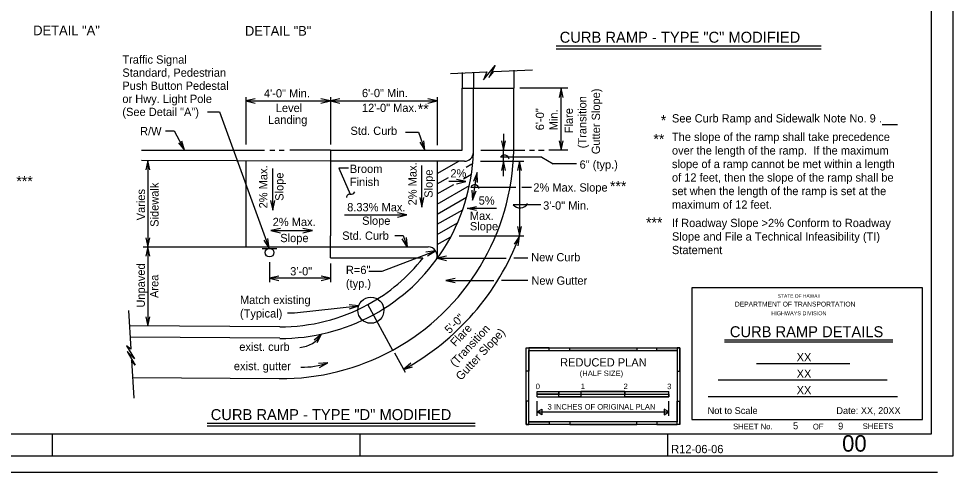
# Model space of a CAD drawing. Extents: x 9.28 to 12.82, y 2.66 to 5.06.
# Drawn here: x 10.698 to 12.471, y 2.909 to 3.77 of the extents above; entities that cross this region are included whole.
import ezdxf

# ---------------------------------------------------------------- set-up
doc = ezdxf.new("R2010")
doc.units = 0
for name, color, linetype in [('3 Text new', 7, 'Continuous'), ('60 Border sht', 7, 'Continuous'), ('62 Half size label', 7, 'Continuous')]:
    doc.layers.add(name, color=color, linetype=linetype)

msp = doc.modelspace()

# ---------------------------------------------------------------- linework, layer by layer
at = {"layer": '3 Text new'}
for p, q in [((11.7172, 3.7188), (12.2201, 3.7188)), ((11.7172, 3.7132), (12.2201, 3.7132)), ((11.5994, 3.6699), (11.6728, 3.6733)), ((11.6372, 3.6724), (11.6372, 3.6381)), ((11.5171, 3.6661), (11.5859, 3.6692)), ((11.5389, 3.6678), (11.5389, 3.6381)), ((11.5604, 3.6688), (11.5604, 3.6381)), ((11.5389, 3.5206), (11.5389, 3.6381)), ((11.5389, 3.6381), (11.6372, 3.6381)), ((11.5604, 3.5182), (11.5604, 3.6381)), ((11.6372, 3.5182), (11.6372, 3.6381)), ((11.7398, 3.6381), (11.6487, 3.6381)), ((11.7272, 3.6381), (11.7233, 3.6204)), ((11.7272, 3.5206), (11.7272, 3.6381)), ((11.731, 3.6204), (11.7272, 3.6381)), ((11.1286, 3.621), (11.1286, 3.5318)), ((11.1469, 3.6182), (11.1286, 3.6142)), ((11.2892, 3.6142), (11.2709, 3.6182)), ((11.2892, 3.621), (11.2892, 3.5318)), ((11.3069, 3.618), (11.2892, 3.6142)), ((11.492, 3.6142), (11.4743, 3.618)), ((11.492, 3.621), (11.492, 3.5302)), ((11.1286, 3.6142), (11.2892, 3.6142)), ((11.1286, 3.6142), (11.1469, 3.6101)), ((11.2709, 3.6101), (11.2892, 3.6142)), ((11.2892, 3.6142), (11.492, 3.6142)), ((11.2892, 3.6142), (11.3069, 3.6102)), ((11.4743, 3.6102), (11.492, 3.6142)), ((11.0565, 3.5936), (11.0792, 3.5936)), ((11.0792, 3.5936), (11.1734, 3.3344)), ((12.336, 3.5695), (12.3647, 3.5695)), ((11.6176, 3.5517), (11.6176, 3.5206)), ((11.001, 3.5344), (11.0127, 3.5206)), ((11.0127, 3.5206), (11.0078, 3.538)), ((11.4591, 3.5361), (11.4685, 3.5206)), ((11.4685, 3.5206), (11.4664, 3.5386)), ((11.6137, 3.5382), (11.6176, 3.5206)), ((11.6176, 3.5206), (11.6214, 3.5382)), ((11.7233, 3.5382), (11.7272, 3.5206)), ((11.7272, 3.5206), (11.731, 3.5382)), ((10.931, 3.5206), (11.1642, 3.5206)), ((11.1745, 3.5206), (11.1838, 3.5206)), ((11.1924, 3.5206), (11.2019, 3.5206)), ((11.2892, 3.5206), (11.2122, 3.5206)), ((11.2892, 3.5206), (11.2892, 3.358)), ((11.2892, 3.5206), (11.5389, 3.5206)), ((11.5749, 3.5206), (11.658, 3.5206)), ((11.6176, 3.4717), (11.6176, 3.5206)), ((11.6668, 3.5206), (11.6762, 3.5206)), ((11.6843, 3.5206), (11.6947, 3.5206)), ((11.7398, 3.5206), (11.7038, 3.5206)), ((11.2892, 3.4997), (10.931, 3.5014)), ((10.9429, 3.5013), (10.9391, 3.4837)), ((10.9429, 3.5013), (10.9429, 3.3371)), ((10.9468, 3.4837), (10.9429, 3.5013)), ((11.1286, 3.5005), (11.1286, 3.3371)), ((11.5435, 3.4997), (11.2892, 3.4997)), ((11.492, 3.4997), (11.492, 3.3155)), ((11.492, 3.4762), (11.5327, 3.4997)), ((11.5467, 3.4886), (11.5573, 3.4947)), ((11.5738, 3.4997), (11.656, 3.4997)), ((11.69, 3.5076), (11.6117, 3.5076)), ((11.6176, 3.4997), (11.6137, 3.4821)), ((11.6214, 3.4821), (11.6176, 3.4997)), ((11.6481, 3.4997), (11.6442, 3.4821)), ((11.6481, 3.4997), (11.6481, 3.358)), ((11.652, 3.4821), (11.6481, 3.4997)), ((11.69, 3.5076), (11.7121, 3.4949)), ((11.7559, 3.4949), (11.7121, 3.4949)), ((11.1798, 3.4069), (11.1798, 3.486)), ((11.4627, 3.4125), (11.4627, 3.4916)), ((11.5418, 3.4664), (11.5567, 3.4751)), ((11.5673, 3.4784), (11.5586, 3.4261)), ((11.5674, 3.4784), (11.5604, 3.461)), ((11.5683, 3.4597), (11.5674, 3.4784)), ((11.492, 3.4571), (11.513, 3.4691)), ((11.5462, 3.461), (11.5139, 3.461)), ((11.5462, 3.461), (11.5285, 3.4648)), ((11.5285, 3.4571), (11.5462, 3.461)), ((11.492, 3.4377), (11.5235, 3.4558)), ((11.492, 3.4185), (11.5529, 3.4536)), ((11.6412, 3.4502), (11.5557, 3.4502)), ((11.5578, 3.4447), (11.5587, 3.4261)), ((11.5587, 3.4261), (11.5657, 3.4434)), ((11.6706, 3.4502), (11.6523, 3.4502)), ((11.1757, 3.4252), (11.1798, 3.4069)), ((11.1798, 3.4069), (11.1839, 3.4252)), ((11.4586, 3.4308), (11.4627, 3.4125)), ((11.4627, 3.4125), (11.4667, 3.4308)), ((11.492, 3.3993), (11.5475, 3.4313)), ((11.492, 3.3801), (11.5402, 3.4078)), ((11.5487, 3.41), (11.5663, 3.4138)), ((11.6046, 3.41), (11.5487, 3.41)), ((11.5663, 3.4061), (11.5487, 3.41)), ((11.6882, 3.4169), (11.6357, 3.4169)), ((11.3161, 3.3978), (11.4343, 3.3978)), ((11.4343, 3.3978), (11.4166, 3.4017)), ((11.4166, 3.3939), (11.4343, 3.3978)), ((11.1948, 3.3723), (11.1765, 3.3682)), ((11.1765, 3.3682), (11.2556, 3.3682)), ((11.1765, 3.3682), (11.1948, 3.3642)), ((11.2556, 3.3682), (11.2372, 3.3723)), ((11.2372, 3.3642), (11.2556, 3.3682)), ((11.492, 3.3607), (11.5303, 3.3828)), ((11.6442, 3.3756), (11.6481, 3.358)), ((11.6481, 3.358), (11.652, 3.3756)), ((10.9391, 3.3547), (10.9429, 3.3371)), ((10.9429, 3.3371), (10.9468, 3.3547)), ((11.1733, 3.3344), (11.1709, 3.353)), ((11.2892, 3.3162), (11.2892, 3.358)), ((11.4118, 3.3586), (11.4276, 3.3586)), ((11.4349, 3.3371), (11.4255, 3.3526)), ((11.4276, 3.3586), (11.4349, 3.3371)), ((11.4328, 3.3551), (11.4349, 3.3371)), ((11.492, 3.3416), (11.5174, 3.3562)), ((11.5333, 3.358), (11.656, 3.358)), ((11.648, 3.3573), (11.6381, 3.3422)), ((11.6455, 3.3395), (11.648, 3.3573)), ((10.9344, 3.3371), (11.1286, 3.3371)), ((10.9429, 3.3371), (10.9391, 3.3194)), ((10.9429, 3.3371), (10.9429, 3.1871)), ((10.9468, 3.3194), (10.9429, 3.3371)), ((11.1286, 3.3371), (11.2892, 3.3371)), ((11.1599, 3.3344), (11.188, 3.3344)), ((11.1633, 3.3502), (11.1733, 3.3344)), ((11.2892, 3.3371), (11.4748, 3.3371)), ((11.2892, 3.3162), (11.4649, 3.3162)), ((11.4885, 3.3298), (11.4705, 3.3275)), ((11.4733, 3.32), (11.4885, 3.3298)), ((11.5097, 3.3194), (11.492, 3.3156)), ((11.492, 3.3156), (11.6224, 3.3156)), ((11.492, 3.3156), (11.5097, 3.3117)), ((11.6638, 3.3156), (11.6375, 3.3156)), ((11.174, 3.3083), (11.174, 3.2704)), ((11.2892, 3.3057), (11.2892, 3.2704)), ((11.1917, 3.2815), (11.174, 3.2776)), ((11.2892, 3.2776), (11.2716, 3.2814)), ((11.2892, 3.2776), (11.174, 3.2776)), ((11.174, 3.2776), (11.1917, 3.2737)), ((11.2892, 3.2776), (11.21, 3.2776)), ((11.2716, 3.2737), (11.2892, 3.2776)), ((11.5261, 3.2772), (11.5084, 3.2734)), ((11.5084, 3.2734), (11.5991, 3.2734)), ((11.5084, 3.2734), (11.5261, 3.2695)), ((11.6638, 3.2734), (11.6138, 3.2734)), ((11.3426, 3.2251), (11.3246, 3.2273)), ((11.408, 3.1409), (11.3602, 3.2279)), ((10.9062, 3.2165), (10.9107, 3.1431)), ((11.3254, 3.2194), (11.3426, 3.2251)), ((10.9391, 3.2047), (10.9429, 3.1871)), ((10.9429, 3.1871), (10.9468, 3.2047)), ((11.1934, 3.1858), (10.908, 3.1872)), ((11.1931, 3.1643), (10.9093, 3.1657)), ((11.2725, 3.1718), (11.2583, 3.1604)), ((11.2645, 3.1555), (11.2725, 3.1718)), ((12.0365, 3.1609), (12.3558, 3.1609)), ((12.0365, 3.1568), (12.3558, 3.1568)), ((10.9118, 3.122), (10.9162, 3.0505)), ((11.4317, 3.0987), (11.4112, 3.1355)), ((11.2847, 3.1175), (11.2666, 3.116)), ((11.2689, 3.1085), (11.2847, 3.1175)), ((11.4416, 3.1164), (11.428, 3.1044)), ((11.428, 3.1044), (11.4453, 3.1095)), ((12.0974, 3.1161), (12.2747, 3.1161)), ((11.1923, 3.0868), (10.9138, 3.0885)), ((12.0246, 3.0848), (12.3455, 3.0848)), ((12.0057, 3.0531), (12.3652, 3.0531)), ((11.0554, 3.0028), (11.5637, 3.0028)), ((11.0554, 2.9977), (11.5637, 2.9977))]:
    msp.add_line(p, q, dxfattribs=at)
for points in [[(11.5859, 3.6692), (11.5797, 3.6542), (11.6019, 3.6816), (11.5901, 3.6589), (11.5994, 3.6699)], [(10.9763, 3.5572), (10.993, 3.5572), (11.0127, 3.5206)], [(11.4319, 3.5552), (11.4567, 3.5552), (11.4685, 3.5206)], [(11.3234, 3.4867), (11.3056, 3.4867), (11.3267, 3.437)], [(11.3624, 3.2914), (11.3872, 3.2914), (11.4885, 3.3298)], [(11.2079, 3.2119), (11.2212, 3.2119), (11.3426, 3.2251)], [(10.9107, 3.1431), (10.9027, 3.1493), (10.9179, 3.1247), (10.9038, 3.1388), (10.9187, 3.1127), (10.9118, 3.122)]]:
    msp.add_lwpolyline(points, dxfattribs=at)
for centre, radius in [((11.174, 3.3263), 0.00819), ((11.366, 3.217), 0.0248)]:
    msp.add_circle(centre, radius, dxfattribs=at)
for centre, radius, start, end in [((11.1957, 3.5287), 0.4414, 298.6986, 358.9232), ((11.1957, 3.5287), 0.3651, 327.3234, 358.0407), ((11.5434, 3.5168), 0.0171, 270, 358.038), ((11.1957, 3.5287), 0.3651, 358.038, 358.3038), ((11.6191, 3.5023), 0.00912, 9.6341, 144.6845), ((11.3278, 3.446), 0.00904, 262.9593, 330.5242), ((11.5631, 3.4469), 0.00808, 9.396, 156.2054), ((11.3257, 3.4313), 0.00582, 80.1759, 186.0174), ((11.6486, 3.428), 0.0169, 220.878, 331.3719), ((11.1957, 3.5287), 0.4837, 298.6986, 339.2486), ((11.4748, 3.32), 0.0171, 339.0797, 90), ((11.1957, 3.5287), 0.343, 298.7002, 321.7171), ((11.1957, 3.5287), 0.3651, 298.6997, 327.3154), ((11.1957, 3.5287), 0.343, 269.6001, 298.7002), ((11.1957, 3.5287), 0.3651, 269.5881, 298.6997), ((11.2286, 3.1971), 0.0506, 273.1842, 330.0863), ((11.1957, 3.5287), 0.4414, 269.5881, 298.6997), ((11.2384, 3.2396), 0.1305, 267.767, 290.7736)]:
    msp.add_arc(centre, radius, start, end, dxfattribs=at)
at = {"layer": '60 Border sht'}
for p, q in [((12.4707, 2.9407), (12.4707, 4.7755)), ((10.7624, 2.9407), (10.7624, 2.9823)), ((11.3457, 2.9407), (11.3457, 2.9823)), ((11.9291, 2.9407), (11.9291, 2.9823)), ((9.4707, 2.9407), (12.4409, 2.9407)), ((12.4409, 2.9407), (12.4707, 2.9407)), ((9.5243, 2.9095), (12.4408, 2.9095))]:
    msp.add_line(p, q, dxfattribs=at)
for points in [[(9.8238, 2.9823), (12.4291, 2.9823), (12.4291, 4.6922), (9.8238, 4.6922)], [(11.9749, 3.0098), (12.4124, 3.0098), (12.4124, 3.2598), (11.9749, 3.2598)]]:
    msp.add_lwpolyline(points, close=True, dxfattribs=at)
msp.add_lwpolyline([(11.9749, 3.0202), (11.9749, 3.0098), (11.9853, 3.0098)], dxfattribs=at)
at = {"layer": '62 Half size label'}
for p, q in [((11.6603, 3.1459), (11.952, 3.1459)), ((11.6603, 3.0001), (11.6603, 3.1459)), ((11.6656, 3.1407), (11.9467, 3.1407)), ((11.6656, 3.0052), (11.6656, 3.1407)), ((11.9467, 3.1459), (11.9467, 3.0052)), ((11.952, 3.1459), (11.952, 3.0001)), ((11.952, 3.1459), (11.952, 3.1015)), ((11.6812, 3.0629), (11.9312, 3.0629)), ((11.6812, 3.0525), (11.6812, 3.0629)), ((11.6812, 3.0577), (11.9312, 3.0577)), ((11.6812, 3.0525), (11.9312, 3.0525)), ((11.7224, 3.0577), (11.7224, 3.0629)), ((11.7644, 3.0577), (11.7644, 3.0525)), ((11.8477, 3.0629), (11.8477, 3.0577)), ((11.9312, 3.0525), (11.9312, 3.0629)), ((11.6603, 3.0001), (11.6603, 3.0445)), ((11.6812, 3.0166), (11.6812, 3.0445)), ((11.9312, 3.0166), (11.9312, 3.0445)), ((11.952, 3.0001), (11.952, 3.0445)), ((11.6812, 3.0241), (11.9312, 3.0241)), ((11.952, 3.0001), (11.6603, 3.0001)), ((11.9467, 3.0052), (11.6656, 3.0052))]:
    msp.add_line(p, q, dxfattribs=at)
for points in [[(11.6656, 3.1015), (11.6603, 3.1015), (11.6603, 3.1459), (11.6656, 3.1459)], [(11.7042, 3.1459), (11.6656, 3.1459), (11.6656, 3.1407), (11.7042, 3.1407)], [(11.7434, 3.1459), (11.8703, 3.1459), (11.8703, 3.1407), (11.7434, 3.1407)], [(11.9082, 3.1459), (11.9467, 3.1459), (11.9467, 3.1407), (11.9082, 3.1407)], [(11.9467, 3.1015), (11.952, 3.1015), (11.952, 3.1459), (11.9467, 3.1459)], [(11.6812, 3.0629), (11.7224, 3.0629), (11.7224, 3.0577), (11.6812, 3.0577)], [(11.7224, 3.0577), (11.7644, 3.0577), (11.7644, 3.0525), (11.7224, 3.0525)], [(11.7644, 3.0577), (11.8477, 3.0577), (11.8477, 3.0629), (11.7644, 3.0629)], [(11.8477, 3.0577), (11.9312, 3.0577), (11.9312, 3.0525), (11.8477, 3.0525)], [(11.6656, 3.0445), (11.6603, 3.0445), (11.6603, 3.0001), (11.6656, 3.0001)], [(11.9467, 3.0445), (11.952, 3.0445), (11.952, 3.0001), (11.9467, 3.0001)], [(11.6812, 3.0241), (11.6902, 3.0293), (11.6902, 3.0188)], [(11.9312, 3.0241), (11.9221, 3.0293), (11.9221, 3.0188)], [(11.7042, 3.0001), (11.6656, 3.0001), (11.6656, 3.0052), (11.7042, 3.0052)], [(11.7434, 3.0001), (11.8703, 3.0001), (11.8703, 3.0052), (11.7434, 3.0052)], [(11.9082, 3.0001), (11.9467, 3.0001), (11.9467, 3.0052), (11.9082, 3.0052)]]:
    msp.add_lwpolyline(points, close=True, dxfattribs=at)

# ---------------------------------------------------------------- texts
at = {"layer": '3 Text new'}
for s, height, p in [('DETAIL "A"', 0.01833, (10.7256, 3.7388)), ('DETAIL "B"', 0.01825, (11.1273, 3.738)), ('CURB RAMP - TYPE "C" MODIFIED', 0.020834, (11.7242, 3.7246)), ('Traffic Signal', 0.015666, (10.8947, 3.6848)), ('Standard, Pedestrian', 0.015666, (10.8947, 3.66)), ('Push Button Pedestal', 0.015666, (10.8947, 3.6352)), ('4\'-0" Min.', 0.01567, (11.1633, 3.6208)), ('6\'-0" Min.', 0.01567, (11.3491, 3.6213)), ('or Hwy. Light Pole', 0.015666, (10.8947, 3.6103)), ('(See Detail "A")', 0.015666, (10.8947, 3.5855)), ('Level', 0.01567, (11.1857, 3.593)), ('12\'-0" Max.', 0.015666, (11.3491, 3.5932)), ('**', 0.02, (11.455, 3.5888)), ('Landing', 0.01567, (11.171, 3.5707)), ('*', 0.02, (11.9159, 3.5672)), ('See Curb Ramp and Sidewalk Note No. 9 .', 0.015666, (11.9371, 3.5733)), ('R/W', 0.01567, (10.9283, 3.549)), ('Std. Curb', 0.01567, (11.3274, 3.5497)), ('**', 0.02, (11.9019, 3.5317)), ('The slope of the ramp shall take precedence', 0.015666, (11.9371, 3.5381)), ('over the length of the ramp.  If the maximum', 0.015666, (11.9371, 3.5124)), ('Broom', 0.01567, (11.3262, 3.4775)), ('6" (typ.)', 0.01567, (11.7619, 3.4856)), ('slope of a ramp cannot be met within a length', 0.015666, (11.9371, 3.4867)), ('2%', 0.01567, (11.5169, 3.4689)), ('of 12 feet, then the slope of the ramp shall be', 0.015666, (11.9371, 3.4611)), ('***', 0.02, (10.6936, 3.4518)), ('Finish', 0.01567, (11.3262, 3.4527)), ('2% Max. Slope', 0.015666, (11.6742, 3.4422)), ('***', 0.02, (11.8195, 3.4423)), ('set when the length of the ramp is set at the', 0.015666, (11.9371, 3.4354)), ('5%', 0.01567, (11.5705, 3.4174)), ('3\'-0" Min.', 0.01567, (11.6928, 3.4079)), ('maximum of 12 feet.', 0.015666, (11.9371, 3.4097)), ('8.33% Max.', 0.01567, (11.3211, 3.4047)), ('Max.', 0.01567, (11.5538, 3.3884)), ('2% Max.', 0.01567, (11.1798, 3.3767)), ('Slope', 0.01567, (11.3495, 3.3791)), ('***', 0.02, (11.8879, 3.3732)), ('If Roadway Slope >2% Conform to Roadway', 0.015666, (11.9371, 3.3748)), ('Slope', 0.01567, (11.5538, 3.3686)), ('Slope', 0.01567, (11.1942, 3.3462)), ('Std. Curb', 0.01567, (11.3117, 3.3507)), ('Slope and File a Technical Infeasibility (TI)', 0.015666, (11.9371, 3.3492)), ('Statement', 0.01567, (11.9371, 3.3235)), ('New Curb', 0.01567, (11.6702, 3.3098)), ('3\'-0"', 0.01567, (11.213, 3.2831)), ('R=6"', 0.01567, (11.3187, 3.2857)), ('New Gutter', 0.01567, (11.6705, 3.2654)), ('(typ.)', 0.01567, (11.3187, 3.26)), ('Match existing', 0.015666, (11.1178, 3.2288)), ('(Typical)', 0.01567, (11.1178, 3.2032)), ('CURB RAMP DETAILS', 0.020834, (12.0469, 3.1658)), ('exist. curb', 0.015666, (11.1165, 3.1399)), ('XX', 0.01558, (12.1737, 3.1202)), ('exist. gutter', 0.015666, (11.1062, 3.1033)), ('XX', 0.01558, (12.1737, 3.0889)), ('XX', 0.01558, (12.1737, 3.0577)), ('Not to Scale', 0.013, (12.0048, 3.0201)), ('Date: XX, 20XX', 0.013, (12.249, 3.0201)), ('CURB RAMP - TYPE "D" MODIFIED', 0.020834, (11.0623, 3.0086)), ('5', 0.013, (12.1668, 2.9912)), ('9', 0.013, (12.2523, 2.9907)), ('00', 0.03125, (12.2599, 2.9487)), ('R12-06-06', 0.01567, (11.9357, 2.9458))]:
    msp.add_text(s, height=height, dxfattribs=at).set_placement(p)
for s, height, rotation, p in [('Gutter Slope)', 0.015666, 90, (11.8006, 3.5131)), ('(Transition', 0.015666, 90, (11.7749, 3.5243)), ('6\'-0"', 0.01567, 90, (11.6945, 3.5585)), ('Flare', 0.01567, 90, (11.7492, 3.5528)), ('Min.', 0.01567, 90, (11.7202, 3.5585)), ('2% Max.', 0.01567, 90, (11.4527, 3.416)), ('2% Max.', 0.01567, 90, (11.1698, 3.4103)), ('Slope', 0.01567, 90, (11.2003, 3.4247)), ('Slope', 0.01567, 90, (11.4832, 3.4304)), ('Sidewalk', 0.01567, 90, (10.9634, 3.3753)), ('Varies', 0.01567, 90, (10.9377, 3.3876)), ('Unpaved', 0.01567, 90, (10.9374, 3.222)), ('Area', 0.01567, 90, (10.9631, 3.2403)), ('5\'-0"', 0.01567, 45.0357, (11.5152, 3.1713)), ('Flare', 0.01567, 47.009, (11.5264, 3.1469)), ('(Transition', 0.015666, 47.009, (11.5258, 3.1086)), ('Gutter Slope)', 0.015666, 47.009, (11.5369, 3.0828))]:
    msp.add_text(s, height=height, rotation=rotation, dxfattribs=at).set_placement(p)
at = {"layer": '60 Border sht'}
for s, height, p in [('STATE OF HAWAII', 0.006667, (12.1379, 3.2407)), ('DEPARTMENT OF TRANSPORTATION', 0.009166, (12.0565, 3.2241)), ('HIGHWAYS DIVISION', 0.0075, (12.1254, 3.2075)), ('SHEET No.', 0.01083, (12.053, 2.9911)), ('OF', 0.01083, (12.2044, 2.9908)), ('SHEETS', 0.01083, (12.2989, 2.9917))]:
    msp.add_text(s, height=height, dxfattribs=at).set_placement(p)
at = {"layer": '62 Half size label'}
for s, height, p in [('REDUCED PLAN', 0.015666, (11.725, 3.1103)), ('(HALF SIZE)', 0.010417, (11.7622, 3.0921)), ('0', 0.0104, (11.6787, 3.0673)), ('1', 0.0104, (11.7643, 3.0675)), ('2', 0.0104, (11.8453, 3.0674)), ('3', 0.0104, (11.928, 3.0673)), ('3 INCHES OF ORIGINAL PLAN', 0.010417, (11.7011, 3.0286))]:
    msp.add_text(s, height=height, dxfattribs=at).set_placement(p)

doc.saveas('drawing.dxf')
